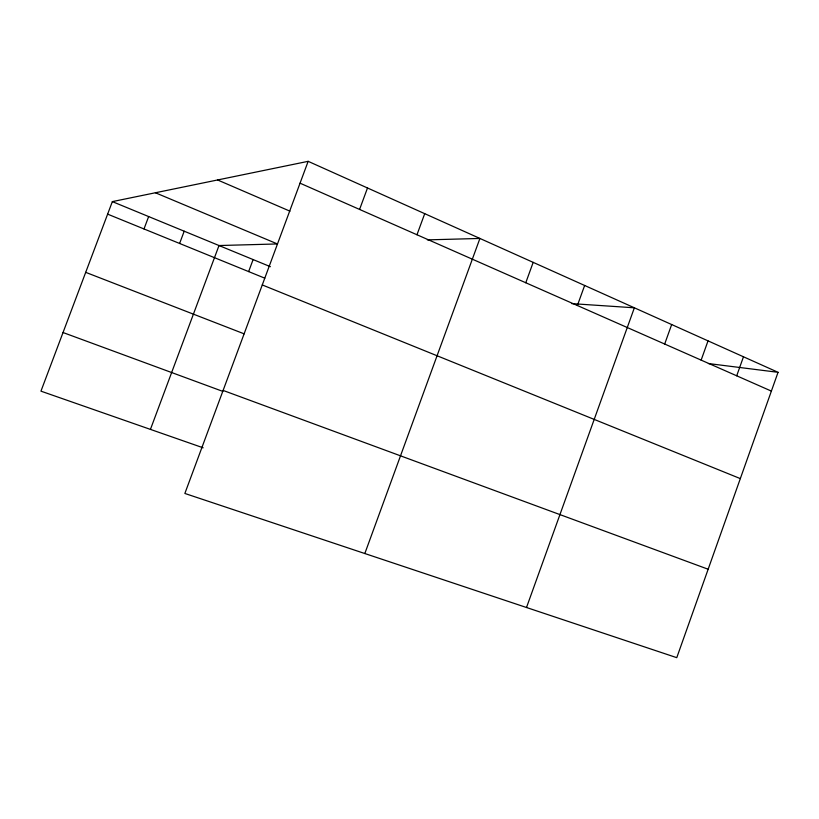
<?xml version="1.0" encoding="UTF-8"?>
<svg xmlns="http://www.w3.org/2000/svg" width="819" height="819" viewBox="0 0 819 819"><rect width="100%" height="100%" fill="white"/><g stroke="black" fill="none" stroke-linecap="round" stroke-linejoin="round"><path stroke-width="1.23" d="M778.05 372.307L676.77 657.667L184.859 493.458L308.159 161.333L778.05 372.307L708.384 363.544M736.701 375.798L743.478 356.787M664.68 344.031L671.672 324.549M701.146 360.114L708.025 340.868M526.504 607.503L634.367 307.801L571.764 303.624M577.385 305.518L584.643 285.473M525.778 282.75L533.179 262.367M364.824 553.531L479.914 238.452L427.354 239.875M416.973 234.756L424.723 213.667M359.582 209.439L367.506 187.981M248.638 271.591L253.112 259.572M179.607 243.468L184.203 231.204M150.43 429.402L219.011 245.536L277.426 243.949L155.405 192.762M144.001 228.951L148.648 216.564M308.159 161.333L112.346 201.617L40.95 391.154L203.153 447.809M223.106 390.428L708.159 569.236M63.032 332.534L222.778 391.369M85.698 272.348L244.134 333.835M262.275 284.94L740.325 478.603M107.627 214.138L264.793 278.173M112.346 201.617L270.393 266.687M217.598 179.965L289.977 211.179M300.051 183.18L771.385 391.103"/></g></svg>
